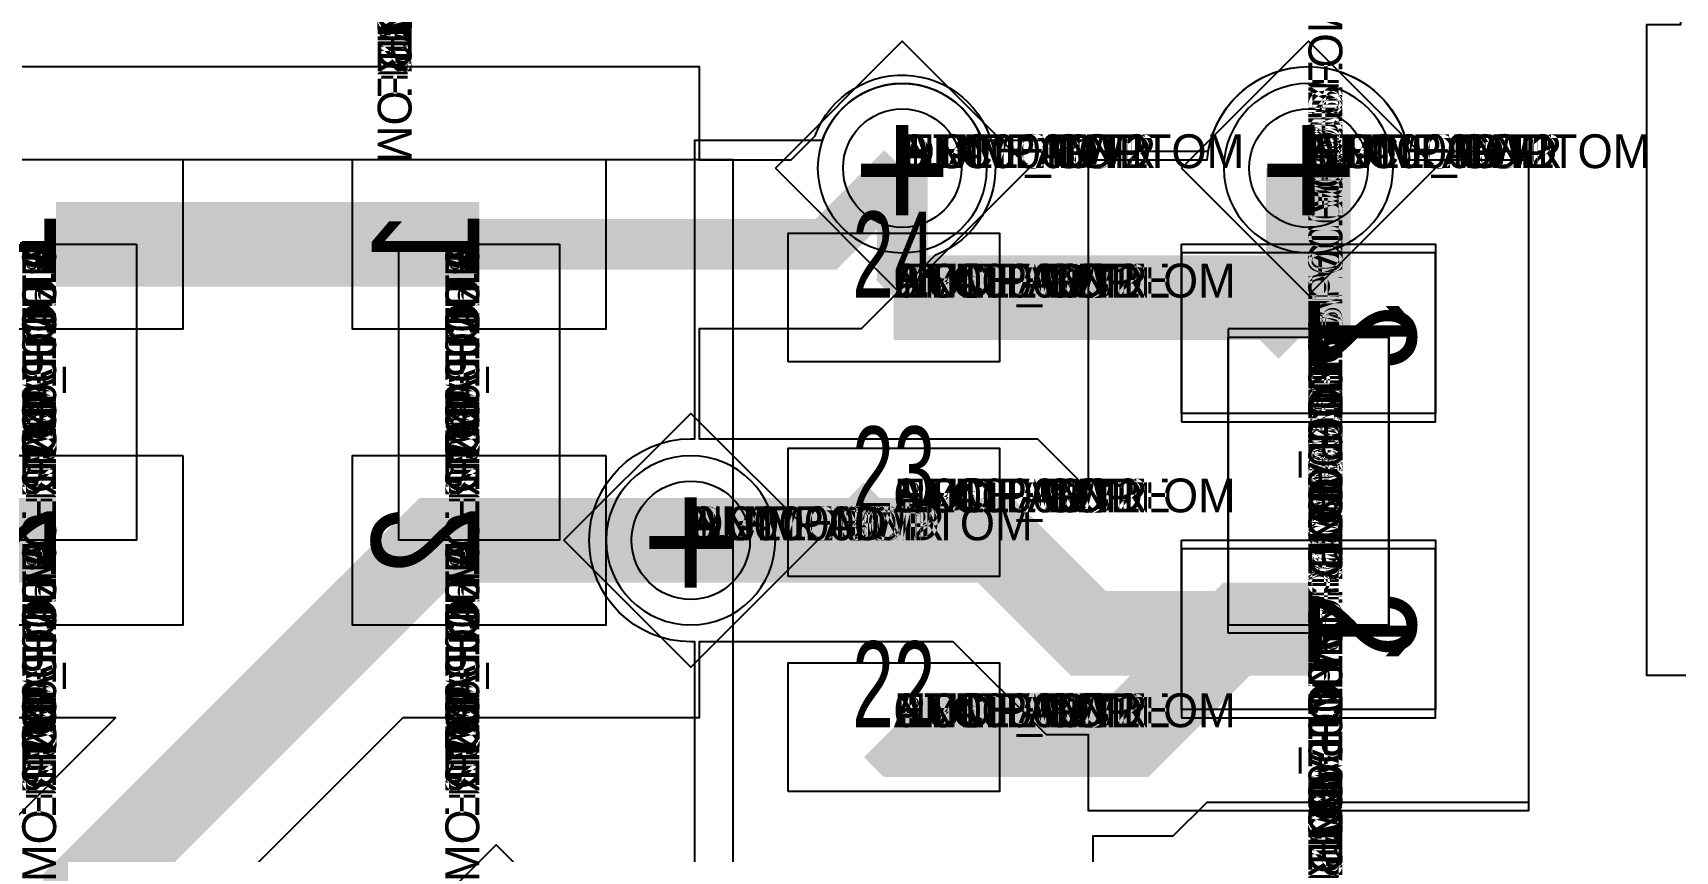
# Model space of a CAD drawing. Extents: x 0 to 323, y 0 to 320.
# Drawn here: x 68.88 to 78.58, y 249.72 to 254.56 of the extents above; entities that cross this region are included whole.
import ezdxf
from ezdxf.enums import TextEntityAlignment as Align

# ---------------------------------------------------------------- set-up
doc = ezdxf.new("R2010")
doc.units = 0
doc.header["$MEASUREMENT"] = 0
doc.layers.get('0').update_dxf_attribs({"linetype": 'CONTINUOUS'})
for name, color, linetype in [('CDN_FIGURES', 7, 'CONTINUOUS'), ('ETCH_BOTTOM', 7, 'CONTINUOUS'), ('ETCH_GND', 3, 'CONTINUOUS'), ('ETCH_INT1', 4, 'CONTINUOUS'), ('ETCH_INT2', 5, 'CONTINUOUS'), ('ETCH_PWR', 6, 'CONTINUOUS'), ('ETCH_TOP', 2, 'CONTINUOUS'), ('MANUFACTURING_NCLEGEND-1-6', 8, 'CONTINUOUS'), ('PACKAGE_GEOMETRY_ASSEMBLY_TOP', 11, 'CONTINUOUS'), ('PACKAGE_GEOMETRY_PIN_NUMBER', 9, 'CONTINUOUS')]:
    doc.layers.add(name, color=color, linetype=linetype)

# ---------------------------------------------------------------- blocks, each defined once
blk = doc.blocks.new('PAD_INFO')
for tag in ['SHAPE_TYPE', 'PAD_HEIGHT', 'PAD_LAYER', 'PAD_TYPE', 'PAD_WIDTH']:
    blk.add_attdef(tag, (0, 0), '', height=0.2)
at = {"flags": 2}
blk.add_attdef('CDN_TYPE', (0, 0), '', height=0.2, dxfattribs=at)
blk = doc.blocks.new('DRILL_INFO')
at = {"flags": 2}
blk.add_attdef('CDN_TYPE', (0, 0), '', height=0.2, dxfattribs=at)
for tag in ['FSHAPE', 'FCHAR', 'DRILL_HEIGHT', 'DIAMETER', 'PLATED', 'DRILL_WIDTH']:
    blk.add_attdef(tag, (0, 0), '', height=0.2)
blk = doc.blocks.new('VIA0700X0300')
at = {"layer": 'ETCH_BOTTOM'}
blk.add_circle((0, 0), 0.35, dxfattribs=at)
at = {"layer": 'ETCH_GND'}
blk.add_circle((0, 0), 0.35, dxfattribs=at)
at = {"layer": 'ETCH_INT1'}
blk.add_circle((0, 0), 0.35, dxfattribs=at)
at = {"layer": 'ETCH_INT2'}
blk.add_circle((0, 0), 0.35, dxfattribs=at)
at = {"layer": 'ETCH_PWR'}
blk.add_circle((0, 0), 0.35, dxfattribs=at)
at = {"layer": 'ETCH_TOP'}
blk.add_circle((0, 0), 0.35, dxfattribs=at)
ref = blk.add_blockref('PAD_INFO', (0, 0))
ref.add_attrib('PAD_LAYER', 'ETCH_TOP', (0, 0), dxfattribs={"height": 0.2})
ref.add_attrib('SHAPE_TYPE', 'NULL', (0, 0), dxfattribs={"height": 0.2})
ref.add_attrib('PAD_TYPE', 'ANTIPAD', (0, 0), dxfattribs={"height": 0.2})
ref.add_attrib('PAD_WIDTH', '0.000000', (0, 0), dxfattribs={"height": 0.2})
ref.add_attrib('PAD_HEIGHT', '0.000000', (0, 0), dxfattribs={"height": 0.2})
ref = blk.add_blockref('PAD_INFO', (0, 0))
ref.add_attrib('PAD_LAYER', 'ETCH_GND', (0, 0), dxfattribs={"height": 0.2})
ref.add_attrib('SHAPE_TYPE', 'NULL', (0, 0), dxfattribs={"height": 0.2})
ref.add_attrib('PAD_TYPE', 'ANTIPAD', (0, 0), dxfattribs={"height": 0.2})
ref.add_attrib('PAD_WIDTH', '0.000000', (0, 0), dxfattribs={"height": 0.2})
ref.add_attrib('PAD_HEIGHT', '0.000000', (0, 0), dxfattribs={"height": 0.2})
ref = blk.add_blockref('PAD_INFO', (0, 0))
ref.add_attrib('PAD_LAYER', 'ETCH_INT1', (0, 0), dxfattribs={"height": 0.2})
ref.add_attrib('SHAPE_TYPE', 'NULL', (0, 0), dxfattribs={"height": 0.2})
ref.add_attrib('PAD_TYPE', 'ANTIPAD', (0, 0), dxfattribs={"height": 0.2})
ref.add_attrib('PAD_WIDTH', '0.000000', (0, 0), dxfattribs={"height": 0.2})
ref.add_attrib('PAD_HEIGHT', '0.000000', (0, 0), dxfattribs={"height": 0.2})
ref = blk.add_blockref('PAD_INFO', (0, 0))
ref.add_attrib('PAD_LAYER', 'ETCH_INT2', (0, 0), dxfattribs={"height": 0.2})
ref.add_attrib('SHAPE_TYPE', 'NULL', (0, 0), dxfattribs={"height": 0.2})
ref.add_attrib('PAD_TYPE', 'ANTIPAD', (0, 0), dxfattribs={"height": 0.2})
ref.add_attrib('PAD_WIDTH', '0.000000', (0, 0), dxfattribs={"height": 0.2})
ref.add_attrib('PAD_HEIGHT', '0.000000', (0, 0), dxfattribs={"height": 0.2})
ref = blk.add_blockref('PAD_INFO', (0, 0))
ref.add_attrib('PAD_LAYER', 'ETCH_PWR', (0, 0), dxfattribs={"height": 0.2})
ref.add_attrib('SHAPE_TYPE', 'NULL', (0, 0), dxfattribs={"height": 0.2})
ref.add_attrib('PAD_TYPE', 'ANTIPAD', (0, 0), dxfattribs={"height": 0.2})
ref.add_attrib('PAD_WIDTH', '0.000000', (0, 0), dxfattribs={"height": 0.2})
ref.add_attrib('PAD_HEIGHT', '0.000000', (0, 0), dxfattribs={"height": 0.2})
ref = blk.add_blockref('PAD_INFO', (0, 0))
ref.add_attrib('PAD_LAYER', 'ETCH_BOTTOM', (0, 0), dxfattribs={"height": 0.2})
ref.add_attrib('SHAPE_TYPE', 'NULL', (0, 0), dxfattribs={"height": 0.2})
ref.add_attrib('PAD_TYPE', 'ANTIPAD', (0, 0), dxfattribs={"height": 0.2})
ref.add_attrib('PAD_WIDTH', '0.000000', (0, 0), dxfattribs={"height": 0.2})
ref.add_attrib('PAD_HEIGHT', '0.000000', (0, 0), dxfattribs={"height": 0.2})
ref = blk.add_blockref('PAD_INFO', (0, 0))
ref.add_attrib('PAD_LAYER', 'ETCH_TOP', (0, 0), dxfattribs={"height": 0.2})
ref.add_attrib('SHAPE_TYPE', 'NULL', (0, 0), dxfattribs={"height": 0.2})
ref.add_attrib('PAD_TYPE', 'THERMAL', (0, 0), dxfattribs={"height": 0.2})
ref.add_attrib('PAD_WIDTH', '0.000000', (0, 0), dxfattribs={"height": 0.2})
ref.add_attrib('PAD_HEIGHT', '0.000000', (0, 0), dxfattribs={"height": 0.2})
ref = blk.add_blockref('PAD_INFO', (0, 0))
ref.add_attrib('PAD_LAYER', 'ETCH_GND', (0, 0), dxfattribs={"height": 0.2})
ref.add_attrib('SHAPE_TYPE', 'NULL', (0, 0), dxfattribs={"height": 0.2})
ref.add_attrib('PAD_TYPE', 'THERMAL', (0, 0), dxfattribs={"height": 0.2})
ref.add_attrib('PAD_WIDTH', '0.000000', (0, 0), dxfattribs={"height": 0.2})
ref.add_attrib('PAD_HEIGHT', '0.000000', (0, 0), dxfattribs={"height": 0.2})
ref = blk.add_blockref('PAD_INFO', (0, 0))
ref.add_attrib('PAD_LAYER', 'ETCH_INT1', (0, 0), dxfattribs={"height": 0.2})
ref.add_attrib('SHAPE_TYPE', 'NULL', (0, 0), dxfattribs={"height": 0.2})
ref.add_attrib('PAD_TYPE', 'THERMAL', (0, 0), dxfattribs={"height": 0.2})
ref.add_attrib('PAD_WIDTH', '0.000000', (0, 0), dxfattribs={"height": 0.2})
ref.add_attrib('PAD_HEIGHT', '0.000000', (0, 0), dxfattribs={"height": 0.2})
ref = blk.add_blockref('PAD_INFO', (0, 0))
ref.add_attrib('PAD_LAYER', 'ETCH_INT2', (0, 0), dxfattribs={"height": 0.2})
ref.add_attrib('SHAPE_TYPE', 'NULL', (0, 0), dxfattribs={"height": 0.2})
ref.add_attrib('PAD_TYPE', 'THERMAL', (0, 0), dxfattribs={"height": 0.2})
ref.add_attrib('PAD_WIDTH', '0.000000', (0, 0), dxfattribs={"height": 0.2})
ref.add_attrib('PAD_HEIGHT', '0.000000', (0, 0), dxfattribs={"height": 0.2})
ref = blk.add_blockref('PAD_INFO', (0, 0))
ref.add_attrib('PAD_LAYER', 'ETCH_PWR', (0, 0), dxfattribs={"height": 0.2})
ref.add_attrib('SHAPE_TYPE', 'NULL', (0, 0), dxfattribs={"height": 0.2})
ref.add_attrib('PAD_TYPE', 'THERMAL', (0, 0), dxfattribs={"height": 0.2})
ref.add_attrib('PAD_WIDTH', '0.000000', (0, 0), dxfattribs={"height": 0.2})
ref.add_attrib('PAD_HEIGHT', '0.000000', (0, 0), dxfattribs={"height": 0.2})
ref = blk.add_blockref('PAD_INFO', (0, 0))
ref.add_attrib('PAD_LAYER', 'ETCH_BOTTOM', (0, 0), dxfattribs={"height": 0.2})
ref.add_attrib('SHAPE_TYPE', 'NULL', (0, 0), dxfattribs={"height": 0.2})
ref.add_attrib('PAD_TYPE', 'THERMAL', (0, 0), dxfattribs={"height": 0.2})
ref.add_attrib('PAD_WIDTH', '0.000000', (0, 0), dxfattribs={"height": 0.2})
ref.add_attrib('PAD_HEIGHT', '0.000000', (0, 0), dxfattribs={"height": 0.2})
ref = blk.add_blockref('PAD_INFO', (0, 0))
ref.add_attrib('PAD_LAYER', 'ETCH_TOP', (0, 0), dxfattribs={"height": 0.2})
ref.add_attrib('SHAPE_TYPE', 'CIRCLE', (0, 0), dxfattribs={"height": 0.2})
ref.add_attrib('PAD_TYPE', 'REGULAR', (0, 0), dxfattribs={"height": 0.2})
ref.add_attrib('PAD_WIDTH', '0.700000', (0, 0), dxfattribs={"height": 0.2})
ref.add_attrib('PAD_HEIGHT', '0.700000', (0, 0), dxfattribs={"height": 0.2})
ref = blk.add_blockref('PAD_INFO', (0, 0))
ref.add_attrib('PAD_LAYER', 'ETCH_GND', (0, 0), dxfattribs={"height": 0.2})
ref.add_attrib('SHAPE_TYPE', 'CIRCLE', (0, 0), dxfattribs={"height": 0.2})
ref.add_attrib('PAD_TYPE', 'REGULAR', (0, 0), dxfattribs={"height": 0.2})
ref.add_attrib('PAD_WIDTH', '0.700000', (0, 0), dxfattribs={"height": 0.2})
ref.add_attrib('PAD_HEIGHT', '0.700000', (0, 0), dxfattribs={"height": 0.2})
ref = blk.add_blockref('PAD_INFO', (0, 0))
ref.add_attrib('PAD_LAYER', 'ETCH_INT1', (0, 0), dxfattribs={"height": 0.2})
ref.add_attrib('SHAPE_TYPE', 'CIRCLE', (0, 0), dxfattribs={"height": 0.2})
ref.add_attrib('PAD_TYPE', 'REGULAR', (0, 0), dxfattribs={"height": 0.2})
ref.add_attrib('PAD_WIDTH', '0.700000', (0, 0), dxfattribs={"height": 0.2})
ref.add_attrib('PAD_HEIGHT', '0.700000', (0, 0), dxfattribs={"height": 0.2})
ref = blk.add_blockref('PAD_INFO', (0, 0))
ref.add_attrib('PAD_LAYER', 'ETCH_INT2', (0, 0), dxfattribs={"height": 0.2})
ref.add_attrib('SHAPE_TYPE', 'CIRCLE', (0, 0), dxfattribs={"height": 0.2})
ref.add_attrib('PAD_TYPE', 'REGULAR', (0, 0), dxfattribs={"height": 0.2})
ref.add_attrib('PAD_WIDTH', '0.700000', (0, 0), dxfattribs={"height": 0.2})
ref.add_attrib('PAD_HEIGHT', '0.700000', (0, 0), dxfattribs={"height": 0.2})
ref = blk.add_blockref('PAD_INFO', (0, 0))
ref.add_attrib('PAD_LAYER', 'ETCH_PWR', (0, 0), dxfattribs={"height": 0.2})
ref.add_attrib('SHAPE_TYPE', 'CIRCLE', (0, 0), dxfattribs={"height": 0.2})
ref.add_attrib('PAD_TYPE', 'REGULAR', (0, 0), dxfattribs={"height": 0.2})
ref.add_attrib('PAD_WIDTH', '0.700000', (0, 0), dxfattribs={"height": 0.2})
ref.add_attrib('PAD_HEIGHT', '0.700000', (0, 0), dxfattribs={"height": 0.2})
ref = blk.add_blockref('PAD_INFO', (0, 0))
ref.add_attrib('PAD_LAYER', 'ETCH_BOTTOM', (0, 0), dxfattribs={"height": 0.2})
ref.add_attrib('SHAPE_TYPE', 'CIRCLE', (0, 0), dxfattribs={"height": 0.2})
ref.add_attrib('PAD_TYPE', 'REGULAR', (0, 0), dxfattribs={"height": 0.2})
ref.add_attrib('PAD_WIDTH', '0.700000', (0, 0), dxfattribs={"height": 0.2})
ref.add_attrib('PAD_HEIGHT', '0.700000', (0, 0), dxfattribs={"height": 0.2})
ref = blk.add_blockref('DRILL_INFO', (0, 0))
ref.add_attrib('DIAMETER', '0.300000', (0, 0), dxfattribs={"height": 0.2})
ref.add_attrib('PLATED', 'PLATED', (0, 0), dxfattribs={"height": 0.2})
ref.add_attrib('FSHAPE', 'DIAMOND', (0, 0), dxfattribs={"height": 0.2})
ref.add_attrib('FCHAR', '+', (0, 0), dxfattribs={"height": 0.2})
ref.add_attrib('DRILL_WIDTH', '1.500000', (0, 0), dxfattribs={"height": 0.2})
ref.add_attrib('DRILL_HEIGHT', '1.500000', (0, 0), dxfattribs={"height": 0.2})
for tag in ['CDN_TYPE', 'PIN']:
    blk.add_attdef(tag, (0, 0), '', height=0.2)
at = {"flags": 2}
for tag in ['PSTKNAME', 'BBV']:
    blk.add_attdef(tag, (0, 0), '', height=0.2, dxfattribs=at)
blk = doc.blocks.new('FIGURE_DIAMOND')
at = {"layer": 'CDN_FIGURES'}
blk.add_lwpolyline([(-0.5, 0), (0, 0.5), (0.5, 0), (0, -0.5)], close=True, dxfattribs=at)
blk = doc.blocks.new('RC1000X1500TS')
at = {"layer": 'ETCH_TOP'}
blk.add_lwpolyline([(-0.5, -0.75), (-0.5, 0.75), (0.5, 0.75), (0.5, -0.75)], close=True, dxfattribs=at)
ref = blk.add_blockref('PAD_INFO', (0, 0))
ref.add_attrib('PAD_LAYER', 'ETCH_TOP', (0, 0), dxfattribs={"height": 0.2})
ref.add_attrib('SHAPE_TYPE', 'NULL', (0, 0), dxfattribs={"height": 0.2})
ref.add_attrib('PAD_TYPE', 'ANTIPAD', (0, 0), dxfattribs={"height": 0.2})
ref.add_attrib('PAD_WIDTH', '0.000000', (0, 0), dxfattribs={"height": 0.2})
ref.add_attrib('PAD_HEIGHT', '0.000000', (0, 0), dxfattribs={"height": 0.2})
ref = blk.add_blockref('PAD_INFO', (0, 0))
ref.add_attrib('PAD_LAYER', 'ETCH_GND', (0, 0), dxfattribs={"height": 0.2})
ref.add_attrib('SHAPE_TYPE', 'NULL', (0, 0), dxfattribs={"height": 0.2})
ref.add_attrib('PAD_TYPE', 'ANTIPAD', (0, 0), dxfattribs={"height": 0.2})
ref.add_attrib('PAD_WIDTH', '0.000000', (0, 0), dxfattribs={"height": 0.2})
ref.add_attrib('PAD_HEIGHT', '0.000000', (0, 0), dxfattribs={"height": 0.2})
ref = blk.add_blockref('PAD_INFO', (0, 0))
ref.add_attrib('PAD_LAYER', 'ETCH_INT1', (0, 0), dxfattribs={"height": 0.2})
ref.add_attrib('SHAPE_TYPE', 'NULL', (0, 0), dxfattribs={"height": 0.2})
ref.add_attrib('PAD_TYPE', 'ANTIPAD', (0, 0), dxfattribs={"height": 0.2})
ref.add_attrib('PAD_WIDTH', '0.000000', (0, 0), dxfattribs={"height": 0.2})
ref.add_attrib('PAD_HEIGHT', '0.000000', (0, 0), dxfattribs={"height": 0.2})
ref = blk.add_blockref('PAD_INFO', (0, 0))
ref.add_attrib('PAD_LAYER', 'ETCH_INT2', (0, 0), dxfattribs={"height": 0.2})
ref.add_attrib('SHAPE_TYPE', 'NULL', (0, 0), dxfattribs={"height": 0.2})
ref.add_attrib('PAD_TYPE', 'ANTIPAD', (0, 0), dxfattribs={"height": 0.2})
ref.add_attrib('PAD_WIDTH', '0.000000', (0, 0), dxfattribs={"height": 0.2})
ref.add_attrib('PAD_HEIGHT', '0.000000', (0, 0), dxfattribs={"height": 0.2})
ref = blk.add_blockref('PAD_INFO', (0, 0))
ref.add_attrib('PAD_LAYER', 'ETCH_PWR', (0, 0), dxfattribs={"height": 0.2})
ref.add_attrib('SHAPE_TYPE', 'NULL', (0, 0), dxfattribs={"height": 0.2})
ref.add_attrib('PAD_TYPE', 'ANTIPAD', (0, 0), dxfattribs={"height": 0.2})
ref.add_attrib('PAD_WIDTH', '0.000000', (0, 0), dxfattribs={"height": 0.2})
ref.add_attrib('PAD_HEIGHT', '0.000000', (0, 0), dxfattribs={"height": 0.2})
ref = blk.add_blockref('PAD_INFO', (0, 0))
ref.add_attrib('PAD_LAYER', 'ETCH_BOTTOM', (0, 0), dxfattribs={"height": 0.2})
ref.add_attrib('SHAPE_TYPE', 'NULL', (0, 0), dxfattribs={"height": 0.2})
ref.add_attrib('PAD_TYPE', 'ANTIPAD', (0, 0), dxfattribs={"height": 0.2})
ref.add_attrib('PAD_WIDTH', '0.000000', (0, 0), dxfattribs={"height": 0.2})
ref.add_attrib('PAD_HEIGHT', '0.000000', (0, 0), dxfattribs={"height": 0.2})
ref = blk.add_blockref('PAD_INFO', (0, 0))
ref.add_attrib('PAD_LAYER', 'ETCH_TOP', (0, 0), dxfattribs={"height": 0.2})
ref.add_attrib('SHAPE_TYPE', 'NULL', (0, 0), dxfattribs={"height": 0.2})
ref.add_attrib('PAD_TYPE', 'THERMAL', (0, 0), dxfattribs={"height": 0.2})
ref.add_attrib('PAD_WIDTH', '0.000000', (0, 0), dxfattribs={"height": 0.2})
ref.add_attrib('PAD_HEIGHT', '0.000000', (0, 0), dxfattribs={"height": 0.2})
ref = blk.add_blockref('PAD_INFO', (0, 0))
ref.add_attrib('PAD_LAYER', 'ETCH_GND', (0, 0), dxfattribs={"height": 0.2})
ref.add_attrib('SHAPE_TYPE', 'NULL', (0, 0), dxfattribs={"height": 0.2})
ref.add_attrib('PAD_TYPE', 'THERMAL', (0, 0), dxfattribs={"height": 0.2})
ref.add_attrib('PAD_WIDTH', '0.000000', (0, 0), dxfattribs={"height": 0.2})
ref.add_attrib('PAD_HEIGHT', '0.000000', (0, 0), dxfattribs={"height": 0.2})
ref = blk.add_blockref('PAD_INFO', (0, 0))
ref.add_attrib('PAD_LAYER', 'ETCH_INT1', (0, 0), dxfattribs={"height": 0.2})
ref.add_attrib('SHAPE_TYPE', 'NULL', (0, 0), dxfattribs={"height": 0.2})
ref.add_attrib('PAD_TYPE', 'THERMAL', (0, 0), dxfattribs={"height": 0.2})
ref.add_attrib('PAD_WIDTH', '0.000000', (0, 0), dxfattribs={"height": 0.2})
ref.add_attrib('PAD_HEIGHT', '0.000000', (0, 0), dxfattribs={"height": 0.2})
ref = blk.add_blockref('PAD_INFO', (0, 0))
ref.add_attrib('PAD_LAYER', 'ETCH_INT2', (0, 0), dxfattribs={"height": 0.2})
ref.add_attrib('SHAPE_TYPE', 'NULL', (0, 0), dxfattribs={"height": 0.2})
ref.add_attrib('PAD_TYPE', 'THERMAL', (0, 0), dxfattribs={"height": 0.2})
ref.add_attrib('PAD_WIDTH', '0.000000', (0, 0), dxfattribs={"height": 0.2})
ref.add_attrib('PAD_HEIGHT', '0.000000', (0, 0), dxfattribs={"height": 0.2})
ref = blk.add_blockref('PAD_INFO', (0, 0))
ref.add_attrib('PAD_LAYER', 'ETCH_PWR', (0, 0), dxfattribs={"height": 0.2})
ref.add_attrib('SHAPE_TYPE', 'NULL', (0, 0), dxfattribs={"height": 0.2})
ref.add_attrib('PAD_TYPE', 'THERMAL', (0, 0), dxfattribs={"height": 0.2})
ref.add_attrib('PAD_WIDTH', '0.000000', (0, 0), dxfattribs={"height": 0.2})
ref.add_attrib('PAD_HEIGHT', '0.000000', (0, 0), dxfattribs={"height": 0.2})
ref = blk.add_blockref('PAD_INFO', (0, 0))
ref.add_attrib('PAD_LAYER', 'ETCH_BOTTOM', (0, 0), dxfattribs={"height": 0.2})
ref.add_attrib('SHAPE_TYPE', 'NULL', (0, 0), dxfattribs={"height": 0.2})
ref.add_attrib('PAD_TYPE', 'THERMAL', (0, 0), dxfattribs={"height": 0.2})
ref.add_attrib('PAD_WIDTH', '0.000000', (0, 0), dxfattribs={"height": 0.2})
ref.add_attrib('PAD_HEIGHT', '0.000000', (0, 0), dxfattribs={"height": 0.2})
ref = blk.add_blockref('PAD_INFO', (0, 0))
ref.add_attrib('PAD_LAYER', 'ETCH_GND', (0, 0), dxfattribs={"height": 0.2})
ref.add_attrib('SHAPE_TYPE', 'NULL', (0, 0), dxfattribs={"height": 0.2})
ref.add_attrib('PAD_TYPE', 'REGULAR', (0, 0), dxfattribs={"height": 0.2})
ref.add_attrib('PAD_WIDTH', '0.000000', (0, 0), dxfattribs={"height": 0.2})
ref.add_attrib('PAD_HEIGHT', '0.000000', (0, 0), dxfattribs={"height": 0.2})
ref = blk.add_blockref('PAD_INFO', (0, 0))
ref.add_attrib('PAD_LAYER', 'ETCH_INT1', (0, 0), dxfattribs={"height": 0.2})
ref.add_attrib('SHAPE_TYPE', 'NULL', (0, 0), dxfattribs={"height": 0.2})
ref.add_attrib('PAD_TYPE', 'REGULAR', (0, 0), dxfattribs={"height": 0.2})
ref.add_attrib('PAD_WIDTH', '0.000000', (0, 0), dxfattribs={"height": 0.2})
ref.add_attrib('PAD_HEIGHT', '0.000000', (0, 0), dxfattribs={"height": 0.2})
ref = blk.add_blockref('PAD_INFO', (0, 0))
ref.add_attrib('PAD_LAYER', 'ETCH_INT2', (0, 0), dxfattribs={"height": 0.2})
ref.add_attrib('SHAPE_TYPE', 'NULL', (0, 0), dxfattribs={"height": 0.2})
ref.add_attrib('PAD_TYPE', 'REGULAR', (0, 0), dxfattribs={"height": 0.2})
ref.add_attrib('PAD_WIDTH', '0.000000', (0, 0), dxfattribs={"height": 0.2})
ref.add_attrib('PAD_HEIGHT', '0.000000', (0, 0), dxfattribs={"height": 0.2})
ref = blk.add_blockref('PAD_INFO', (0, 0))
ref.add_attrib('PAD_LAYER', 'ETCH_PWR', (0, 0), dxfattribs={"height": 0.2})
ref.add_attrib('SHAPE_TYPE', 'NULL', (0, 0), dxfattribs={"height": 0.2})
ref.add_attrib('PAD_TYPE', 'REGULAR', (0, 0), dxfattribs={"height": 0.2})
ref.add_attrib('PAD_WIDTH', '0.000000', (0, 0), dxfattribs={"height": 0.2})
ref.add_attrib('PAD_HEIGHT', '0.000000', (0, 0), dxfattribs={"height": 0.2})
ref = blk.add_blockref('PAD_INFO', (0, 0))
ref.add_attrib('PAD_LAYER', 'ETCH_BOTTOM', (0, 0), dxfattribs={"height": 0.2})
ref.add_attrib('SHAPE_TYPE', 'NULL', (0, 0), dxfattribs={"height": 0.2})
ref.add_attrib('PAD_TYPE', 'REGULAR', (0, 0), dxfattribs={"height": 0.2})
ref.add_attrib('PAD_WIDTH', '0.000000', (0, 0), dxfattribs={"height": 0.2})
ref.add_attrib('PAD_HEIGHT', '0.000000', (0, 0), dxfattribs={"height": 0.2})
ref = blk.add_blockref('DRILL_INFO', (0, 0))
ref.add_attrib('DIAMETER', '0.000000', (0, 0), dxfattribs={"height": 0.2})
ref.add_attrib('PLATED', 'PLATED', (0, 0), dxfattribs={"height": 0.2})
ref.add_attrib('FSHAPE', 'NULL', (0, 0), dxfattribs={"height": 0.2})
ref.add_attrib('DRILL_WIDTH', '0.000000', (0, 0), dxfattribs={"height": 0.2})
ref.add_attrib('DRILL_HEIGHT', '0.000000', (0, 0), dxfattribs={"height": 0.2})
ref = blk.add_blockref('PAD_INFO', (0, 0))
ref.add_attrib('PAD_LAYER', 'ETCH_TOP', (0, 0), dxfattribs={"height": 0.2})
ref.add_attrib('SHAPE_TYPE', 'RECTANGLE', (0, 0), dxfattribs={"height": 0.2})
ref.add_attrib('PAD_TYPE', 'REGULAR', (0, 0), dxfattribs={"height": 0.2})
ref.add_attrib('PAD_WIDTH', '1.000000', (0, 0), dxfattribs={"height": 0.2})
ref.add_attrib('PAD_HEIGHT', '1.500000', (0, 0), dxfattribs={"height": 0.2})
for tag in ['CDN_TYPE', 'PIN']:
    blk.add_attdef(tag, (0, 0), '', height=0.2)
at = {"flags": 2}
for tag in ['PSTKNAME', 'BBV']:
    blk.add_attdef(tag, (0, 0), '', height=0.2, dxfattribs=at)
blk = doc.blocks.new('F56')
at = {"layer": 'PACKAGE_GEOMETRY_ASSEMBLY_TOP'}
blk.add_lwpolyline([(0, -0.475), (1.75, -0.475), (1.75, 0.475), (0, 0.475)], close=True, dxfattribs=at)
at = {"layer": 'ETCH_TOP'}
ref = blk.add_blockref('RC1000X1500TS', (0, 0), dxfattribs=at)
ref.add_attrib('CDN_TYPE', 'PIN', (0, 0), dxfattribs={"height": 0.2})
ref.add_attrib('PIN', '1', (0, 0), dxfattribs={"height": 0.2})
ref = blk.add_blockref('RC1000X1500TS', (1.75, 0), dxfattribs=at)
ref.add_attrib('CDN_TYPE', 'PIN', (0, 0), dxfattribs={"height": 0.2})
ref.add_attrib('PIN', '2', (0, 0), dxfattribs={"height": 0.2})
at = {"flags": 2}
for tag in ['SYMBOL_TYPE', 'CDN_TYPE', 'REFDES']:
    blk.add_attdef(tag, (0, 0), '', height=0.2, dxfattribs=at)
blk = doc.blocks.new('RC1250X0760TS')
at = {"layer": 'ETCH_TOP'}
blk.add_lwpolyline([(-0.625, -0.38), (-0.625, 0.38), (0.625, 0.38), (0.625, -0.38)], close=True, dxfattribs=at)
ref = blk.add_blockref('PAD_INFO', (0, 0))
ref.add_attrib('PAD_LAYER', 'ETCH_TOP', (0, 0), dxfattribs={"height": 0.2})
ref.add_attrib('SHAPE_TYPE', 'NULL', (0, 0), dxfattribs={"height": 0.2})
ref.add_attrib('PAD_TYPE', 'ANTIPAD', (0, 0), dxfattribs={"height": 0.2})
ref.add_attrib('PAD_WIDTH', '0.000000', (0, 0), dxfattribs={"height": 0.2})
ref.add_attrib('PAD_HEIGHT', '0.000000', (0, 0), dxfattribs={"height": 0.2})
ref = blk.add_blockref('PAD_INFO', (0, 0))
ref.add_attrib('PAD_LAYER', 'ETCH_GND', (0, 0), dxfattribs={"height": 0.2})
ref.add_attrib('SHAPE_TYPE', 'NULL', (0, 0), dxfattribs={"height": 0.2})
ref.add_attrib('PAD_TYPE', 'ANTIPAD', (0, 0), dxfattribs={"height": 0.2})
ref.add_attrib('PAD_WIDTH', '0.000000', (0, 0), dxfattribs={"height": 0.2})
ref.add_attrib('PAD_HEIGHT', '0.000000', (0, 0), dxfattribs={"height": 0.2})
ref = blk.add_blockref('PAD_INFO', (0, 0))
ref.add_attrib('PAD_LAYER', 'ETCH_INT1', (0, 0), dxfattribs={"height": 0.2})
ref.add_attrib('SHAPE_TYPE', 'NULL', (0, 0), dxfattribs={"height": 0.2})
ref.add_attrib('PAD_TYPE', 'ANTIPAD', (0, 0), dxfattribs={"height": 0.2})
ref.add_attrib('PAD_WIDTH', '0.000000', (0, 0), dxfattribs={"height": 0.2})
ref.add_attrib('PAD_HEIGHT', '0.000000', (0, 0), dxfattribs={"height": 0.2})
ref = blk.add_blockref('PAD_INFO', (0, 0))
ref.add_attrib('PAD_LAYER', 'ETCH_INT2', (0, 0), dxfattribs={"height": 0.2})
ref.add_attrib('SHAPE_TYPE', 'NULL', (0, 0), dxfattribs={"height": 0.2})
ref.add_attrib('PAD_TYPE', 'ANTIPAD', (0, 0), dxfattribs={"height": 0.2})
ref.add_attrib('PAD_WIDTH', '0.000000', (0, 0), dxfattribs={"height": 0.2})
ref.add_attrib('PAD_HEIGHT', '0.000000', (0, 0), dxfattribs={"height": 0.2})
ref = blk.add_blockref('PAD_INFO', (0, 0))
ref.add_attrib('PAD_LAYER', 'ETCH_PWR', (0, 0), dxfattribs={"height": 0.2})
ref.add_attrib('SHAPE_TYPE', 'NULL', (0, 0), dxfattribs={"height": 0.2})
ref.add_attrib('PAD_TYPE', 'ANTIPAD', (0, 0), dxfattribs={"height": 0.2})
ref.add_attrib('PAD_WIDTH', '0.000000', (0, 0), dxfattribs={"height": 0.2})
ref.add_attrib('PAD_HEIGHT', '0.000000', (0, 0), dxfattribs={"height": 0.2})
ref = blk.add_blockref('PAD_INFO', (0, 0))
ref.add_attrib('PAD_LAYER', 'ETCH_BOTTOM', (0, 0), dxfattribs={"height": 0.2})
ref.add_attrib('SHAPE_TYPE', 'NULL', (0, 0), dxfattribs={"height": 0.2})
ref.add_attrib('PAD_TYPE', 'ANTIPAD', (0, 0), dxfattribs={"height": 0.2})
ref.add_attrib('PAD_WIDTH', '0.000000', (0, 0), dxfattribs={"height": 0.2})
ref.add_attrib('PAD_HEIGHT', '0.000000', (0, 0), dxfattribs={"height": 0.2})
ref = blk.add_blockref('PAD_INFO', (0, 0))
ref.add_attrib('PAD_LAYER', 'ETCH_TOP', (0, 0), dxfattribs={"height": 0.2})
ref.add_attrib('SHAPE_TYPE', 'NULL', (0, 0), dxfattribs={"height": 0.2})
ref.add_attrib('PAD_TYPE', 'THERMAL', (0, 0), dxfattribs={"height": 0.2})
ref.add_attrib('PAD_WIDTH', '0.000000', (0, 0), dxfattribs={"height": 0.2})
ref.add_attrib('PAD_HEIGHT', '0.000000', (0, 0), dxfattribs={"height": 0.2})
ref = blk.add_blockref('PAD_INFO', (0, 0))
ref.add_attrib('PAD_LAYER', 'ETCH_GND', (0, 0), dxfattribs={"height": 0.2})
ref.add_attrib('SHAPE_TYPE', 'NULL', (0, 0), dxfattribs={"height": 0.2})
ref.add_attrib('PAD_TYPE', 'THERMAL', (0, 0), dxfattribs={"height": 0.2})
ref.add_attrib('PAD_WIDTH', '0.000000', (0, 0), dxfattribs={"height": 0.2})
ref.add_attrib('PAD_HEIGHT', '0.000000', (0, 0), dxfattribs={"height": 0.2})
ref = blk.add_blockref('PAD_INFO', (0, 0))
ref.add_attrib('PAD_LAYER', 'ETCH_INT1', (0, 0), dxfattribs={"height": 0.2})
ref.add_attrib('SHAPE_TYPE', 'NULL', (0, 0), dxfattribs={"height": 0.2})
ref.add_attrib('PAD_TYPE', 'THERMAL', (0, 0), dxfattribs={"height": 0.2})
ref.add_attrib('PAD_WIDTH', '0.000000', (0, 0), dxfattribs={"height": 0.2})
ref.add_attrib('PAD_HEIGHT', '0.000000', (0, 0), dxfattribs={"height": 0.2})
ref = blk.add_blockref('PAD_INFO', (0, 0))
ref.add_attrib('PAD_LAYER', 'ETCH_INT2', (0, 0), dxfattribs={"height": 0.2})
ref.add_attrib('SHAPE_TYPE', 'NULL', (0, 0), dxfattribs={"height": 0.2})
ref.add_attrib('PAD_TYPE', 'THERMAL', (0, 0), dxfattribs={"height": 0.2})
ref.add_attrib('PAD_WIDTH', '0.000000', (0, 0), dxfattribs={"height": 0.2})
ref.add_attrib('PAD_HEIGHT', '0.000000', (0, 0), dxfattribs={"height": 0.2})
ref = blk.add_blockref('PAD_INFO', (0, 0))
ref.add_attrib('PAD_LAYER', 'ETCH_PWR', (0, 0), dxfattribs={"height": 0.2})
ref.add_attrib('SHAPE_TYPE', 'NULL', (0, 0), dxfattribs={"height": 0.2})
ref.add_attrib('PAD_TYPE', 'THERMAL', (0, 0), dxfattribs={"height": 0.2})
ref.add_attrib('PAD_WIDTH', '0.000000', (0, 0), dxfattribs={"height": 0.2})
ref.add_attrib('PAD_HEIGHT', '0.000000', (0, 0), dxfattribs={"height": 0.2})
ref = blk.add_blockref('PAD_INFO', (0, 0))
ref.add_attrib('PAD_LAYER', 'ETCH_BOTTOM', (0, 0), dxfattribs={"height": 0.2})
ref.add_attrib('SHAPE_TYPE', 'NULL', (0, 0), dxfattribs={"height": 0.2})
ref.add_attrib('PAD_TYPE', 'THERMAL', (0, 0), dxfattribs={"height": 0.2})
ref.add_attrib('PAD_WIDTH', '0.000000', (0, 0), dxfattribs={"height": 0.2})
ref.add_attrib('PAD_HEIGHT', '0.000000', (0, 0), dxfattribs={"height": 0.2})
ref = blk.add_blockref('PAD_INFO', (0, 0))
ref.add_attrib('PAD_LAYER', 'ETCH_TOP', (0, 0), dxfattribs={"height": 0.2})
ref.add_attrib('SHAPE_TYPE', 'RECTANGLE', (0, 0), dxfattribs={"height": 0.2})
ref.add_attrib('PAD_TYPE', 'REGULAR', (0, 0), dxfattribs={"height": 0.2})
ref.add_attrib('PAD_WIDTH', '1.250000', (0, 0), dxfattribs={"height": 0.2})
ref.add_attrib('PAD_HEIGHT', '0.760000', (0, 0), dxfattribs={"height": 0.2})
ref = blk.add_blockref('PAD_INFO', (0, 0))
ref.add_attrib('PAD_LAYER', 'ETCH_GND', (0, 0), dxfattribs={"height": 0.2})
ref.add_attrib('SHAPE_TYPE', 'NULL', (0, 0), dxfattribs={"height": 0.2})
ref.add_attrib('PAD_TYPE', 'REGULAR', (0, 0), dxfattribs={"height": 0.2})
ref.add_attrib('PAD_WIDTH', '0.000000', (0, 0), dxfattribs={"height": 0.2})
ref.add_attrib('PAD_HEIGHT', '0.000000', (0, 0), dxfattribs={"height": 0.2})
ref = blk.add_blockref('PAD_INFO', (0, 0))
ref.add_attrib('PAD_LAYER', 'ETCH_INT1', (0, 0), dxfattribs={"height": 0.2})
ref.add_attrib('SHAPE_TYPE', 'NULL', (0, 0), dxfattribs={"height": 0.2})
ref.add_attrib('PAD_TYPE', 'REGULAR', (0, 0), dxfattribs={"height": 0.2})
ref.add_attrib('PAD_WIDTH', '0.000000', (0, 0), dxfattribs={"height": 0.2})
ref.add_attrib('PAD_HEIGHT', '0.000000', (0, 0), dxfattribs={"height": 0.2})
ref = blk.add_blockref('PAD_INFO', (0, 0))
ref.add_attrib('PAD_LAYER', 'ETCH_INT2', (0, 0), dxfattribs={"height": 0.2})
ref.add_attrib('SHAPE_TYPE', 'NULL', (0, 0), dxfattribs={"height": 0.2})
ref.add_attrib('PAD_TYPE', 'REGULAR', (0, 0), dxfattribs={"height": 0.2})
ref.add_attrib('PAD_WIDTH', '0.000000', (0, 0), dxfattribs={"height": 0.2})
ref.add_attrib('PAD_HEIGHT', '0.000000', (0, 0), dxfattribs={"height": 0.2})
ref = blk.add_blockref('PAD_INFO', (0, 0))
ref.add_attrib('PAD_LAYER', 'ETCH_PWR', (0, 0), dxfattribs={"height": 0.2})
ref.add_attrib('SHAPE_TYPE', 'NULL', (0, 0), dxfattribs={"height": 0.2})
ref.add_attrib('PAD_TYPE', 'REGULAR', (0, 0), dxfattribs={"height": 0.2})
ref.add_attrib('PAD_WIDTH', '0.000000', (0, 0), dxfattribs={"height": 0.2})
ref.add_attrib('PAD_HEIGHT', '0.000000', (0, 0), dxfattribs={"height": 0.2})
ref = blk.add_blockref('PAD_INFO', (0, 0))
ref.add_attrib('PAD_LAYER', 'ETCH_BOTTOM', (0, 0), dxfattribs={"height": 0.2})
ref.add_attrib('SHAPE_TYPE', 'NULL', (0, 0), dxfattribs={"height": 0.2})
ref.add_attrib('PAD_TYPE', 'REGULAR', (0, 0), dxfattribs={"height": 0.2})
ref.add_attrib('PAD_WIDTH', '0.000000', (0, 0), dxfattribs={"height": 0.2})
ref.add_attrib('PAD_HEIGHT', '0.000000', (0, 0), dxfattribs={"height": 0.2})
ref = blk.add_blockref('DRILL_INFO', (0, 0))
ref.add_attrib('DIAMETER', '0.000000', (0, 0), dxfattribs={"height": 0.2})
ref.add_attrib('PLATED', 'PLATED', (0, 0), dxfattribs={"height": 0.2})
ref.add_attrib('FSHAPE', 'NULL', (0, 0), dxfattribs={"height": 0.2})
ref.add_attrib('DRILL_WIDTH', '0.000000', (0, 0), dxfattribs={"height": 0.2})
ref.add_attrib('DRILL_HEIGHT', '0.000000', (0, 0), dxfattribs={"height": 0.2})
for tag in ['CDN_TYPE', 'PIN']:
    blk.add_attdef(tag, (0, 0), '', height=0.2)
at = {"flags": 2}
for tag in ['PSTKNAME', 'BBV']:
    blk.add_attdef(tag, (0, 0), '', height=0.2, dxfattribs=at)
blk = doc.blocks.new('SO-24W')
at = {"layer": 'PACKAGE_GEOMETRY_ASSEMBLY_TOP'}
blk.add_lwpolyline([(-3.8, -7.8), (3.8, -7.8), (3.8, 7.8), (-3.8, 7.8)], close=True, dxfattribs=at)
at = {"layer": 'ETCH_TOP'}
ref = blk.add_blockref('RC1250X0760TS', (-4.75, 6.985), dxfattribs=at)
ref.add_attrib('CDN_TYPE', 'PIN', (0, 0), dxfattribs={"height": 0.2})
ref.add_attrib('PIN', '1', (0, 0), dxfattribs={"height": 0.2})
ref = blk.add_blockref('RC1250X0760TS', (4.75, 6.985), dxfattribs=at)
ref.add_attrib('CDN_TYPE', 'PIN', (0, 0), dxfattribs={"height": 0.2})
ref.add_attrib('PIN', '24', (0, 0), dxfattribs={"height": 0.2})
ref = blk.add_blockref('RC1250X0760TS', (-4.75, 5.715), dxfattribs=at)
ref.add_attrib('CDN_TYPE', 'PIN', (0, 0), dxfattribs={"height": 0.2})
ref.add_attrib('PIN', '2', (0, 0), dxfattribs={"height": 0.2})
ref = blk.add_blockref('RC1250X0760TS', (4.75, 5.715), dxfattribs=at)
ref.add_attrib('CDN_TYPE', 'PIN', (0, 0), dxfattribs={"height": 0.2})
ref.add_attrib('PIN', '23', (0, 0), dxfattribs={"height": 0.2})
ref = blk.add_blockref('RC1250X0760TS', (-4.75, 4.445), dxfattribs=at)
ref.add_attrib('CDN_TYPE', 'PIN', (0, 0), dxfattribs={"height": 0.2})
ref.add_attrib('PIN', '3', (0, 0), dxfattribs={"height": 0.2})
ref = blk.add_blockref('RC1250X0760TS', (4.75, 4.445), dxfattribs=at)
ref.add_attrib('CDN_TYPE', 'PIN', (0, 0), dxfattribs={"height": 0.2})
ref.add_attrib('PIN', '22', (0, 0), dxfattribs={"height": 0.2})
at = {"flags": 2}
for tag in ['SYMBOL_TYPE', 'CDN_TYPE', 'REFDES']:
    blk.add_attdef(tag, (0, 0), '', height=0.2, dxfattribs=at)

msp = doc.modelspace()

# ---------------------------------------------------------------- linework, layer by layer
at = {"layer": 'ETCH_BOTTOM'}
for points, format in [([(67.7125, 254.3556), (72.8127, 254.3556), (72.8127, 253.8056), (73.3555, 253.8056), (73.4969, 253.9471, -1.558206), (74.2042, 253.2398), (73.7697, 252.8054), (72.8127, 252.8054), (72.8127, 252.1556), (74.8112, 252.1556), (75.1125, 251.8543), (75.1125, 253.8056), (75.8146, 253.8056, -0.919724), (77.0106, 253.8056), (77.7127, 253.8056), (77.7127, 249.9554), (75.1125, 249.9554), (75.1125, 250.4054), (74.864, 250.4054), (74.314, 250.9554), (72.8127, 250.9554), (72.8127, 250.5054), (71.0612, 250.5054), (69.7877, 249.2319)], "xyb"), ([(76.4126, 253.7555, 0.5, 0.5, 0), (76.4126, 252.7555, 0.5, 0.5, 0)], "xyseb"), ([(71.5126, 253.3055, 0.3, 0.3, 0), (73.5626, 253.3055, 0.3, 0.3, 0), (74.0126, 253.7555, 0.3, 0.3, 0)], "xyseb"), ([(71.5126, 253.3055, 0.5, 0.5, 0), (69.0126, 253.3055, 0.5, 0.5, 0)], "xyseb"), ([(69.0126, 251.5555, 0.5, 0.5, 0), (66.7626, 251.5555, 0.5, 0.5, 0), (66.5126, 251.3055, 0.5, 0.5, 0)], "xyseb"), ([(69.2126, 240.8055, 0.5, 0.5, 0), (69.1876, 240.8305, 0.5, 0.5, 0), (69.1876, 249.4805, 0.5, 0.5, 0), (71.2626, 251.5555, 0.5, 0.5, 0), (71.5126, 251.5555, 0.5, 0.5, 0)], "xyseb"), ([(71.5126, 251.5555, 0.5, 0.5, 0), (72.7626, 251.5555, 0.5, 0.5, 0)], "xyseb"), ([(72.7626, 251.5555, 0.5, 0.5, 0), (74.5626, 251.5555, 0.5, 0.5, 0), (75.1126, 251.0055, 0.5, 0.5, 0), (76.4126, 251.0055, 0.5, 0.5, 0)], "xyseb")]:
    msp.add_lwpolyline(points, format=format, dxfattribs=at)
msp.add_lwpolyline([(68.5875, 249.7291), (69.3638, 250.5054), (67.8127, 250.5054)], dxfattribs=at)
at = {"layer": 'ETCH_GND'}
for points in [[(74.5127, 253.7555, 1), (73.5125, 253.7555, 1)], [(76.9127, 253.7555, 1), (75.9125, 253.7555, 1)], [(73.2627, 251.5555, 1), (72.2625, 251.5555, 1)]]:
    msp.add_lwpolyline(points, format="xyb", close=True, dxfattribs=at)
at = {"layer": 'ETCH_INT1'}
for points in [[(74.5127, 253.7555, 1), (73.5125, 253.7555, 1)], [(76.9127, 253.7555, 1), (75.9125, 253.7555, 1)], [(73.2627, 251.5555, 1), (72.2625, 251.5555, 1)]]:
    msp.add_lwpolyline(points, format="xyb", close=True, dxfattribs=at)
at = {"layer": 'ETCH_INT2'}
for points in [[(74.0126, 254.2556, 1), (74.0126, 253.2554, 1)], [(76.4126, 254.2556, 1), (76.4126, 253.2554, 1)], [(72.7626, 252.0556, 1), (72.7626, 251.0554, 1)]]:
    msp.add_lwpolyline(points, format="xyb", close=True, dxfattribs=at)
at = {"layer": 'ETCH_PWR'}
for points in [[(74.5127, 253.7555, 1), (73.5125, 253.7555, 1)], [(76.9127, 253.7555, 1), (75.9125, 253.7555, 1)], [(73.2627, 251.5555, 1), (72.2625, 251.5555, 1)]]:
    msp.add_lwpolyline(points, format="xyb", close=True, dxfattribs=at)
at = {"layer": 'ETCH_TOP'}
for points, format in [([(80.7875, 242.4056), (80.7875, 250.7554), (78.4125, 250.7554), (78.4125, 254.6056), (78.6125, 254.6056), (78.6125, 254.7554), (77.9125, 254.7554), (77.9125, 258.6056), (80.4125, 258.6056), (80.4125, 260.1056), (81.914, 260.1056), (82.2375, 260.4291), (83.14, 260.4291), (83.14, 261.0141), (85.9491, 261.0141, -0.929801)], "xyb"), ([(72.7875, 241.3295), (72.7875, 246.0506, -0.830627), (72.7875, 247.2304), (72.7875, 250.9554), (72.7626, 250.9554, -1), (72.7626, 252.1556), (72.7875, 252.1556), (72.7875, 253.9206), (73.5405, 253.9206, -0.709673), (74.4847, 253.9206), (75.1377, 253.9206), (75.1377, 253.8556), (75.8209, 253.8556, -0.845035), (77.0043, 253.8556), (77.7127, 253.8556), (77.7127, 250.0054), (75.8112, 250.0054), (75.6112, 249.8054), (75.1377, 249.8054), (75.1377, 245.8397, -0.774473), (75.1377, 244.8713), (75.1377, 242.1556)], "xyb"), ([(76.4126, 252.8055, 0.5, 0.5, 0), (76.4126, 253.7555, 0.5, 0.5, 0)], "xyseb"), ([(74.0126, 253.7555, 0.3, 0.3, 0), (74.0126, 253.0405, 0.3, 0.3, 0), (73.9626, 252.9905, 0.3, 0.3, 0)], "xyseb"), ([(73.9626, 252.9905, 0.5, 0.5, 0), (76.2276, 252.9905, 0.5, 0.5, 0), (76.4126, 252.8055, 0.5, 0.5, 0)], "xyseb"), ([(72.7626, 251.5555, 0.5, 0.5, 0), (73.7976, 251.5555, 0.5, 0.5, 0), (73.9626, 251.7205, 0.5, 0.5, 0)], "xyseb"), ([(73.9626, 250.4505, 0.5, 0.5, 0), (74.0076, 250.4055, 0.5, 0.5, 0), (75.3626, 250.4055, 0.5, 0.5, 0), (76.0126, 251.0555, 0.5, 0.5, 0), (76.4126, 251.0555, 0.5, 0.5, 0)], "xyseb")]:
    msp.add_lwpolyline(points, format=format, dxfattribs=at)

# ---------------------------------------------------------------- block references
at = {"rotation": 270}
for p in [(70.9126, 257.5555), (76.4126, 252.8055)]:
    msp.add_blockref('F56', p, dxfattribs=at)
at = {"xscale": -1}
for p, rotation in [((76.4126, 251.0055), 270), ((71.5126, 253.3055), 90), ((69.0126, 253.3055), 90)]:
    msp.add_blockref('F56', p, dxfattribs=dict(at, rotation=rotation))
msp.add_blockref('SO-24W', (69.2126, 246.0055))
at = {"layer": 'ETCH_TOP'}
for p in [(74.0126, 253.7555), (76.4126, 253.7555), (72.7626, 251.5555)]:
    msp.add_blockref('VIA0700X0300', p, dxfattribs=at)
at = {"layer": 'MANUFACTURING_NCLEGEND-1-6', "xscale": 1.5, "yscale": 1.5}
for p in [(74.0126, 253.7555), (76.4126, 253.7555), (72.7626, 251.5555), (71.6126, 249.0055)]:
    msp.add_blockref('FIGURE_DIAMOND', p, dxfattribs=at)

# ---------------------------------------------------------------- texts
at = {"layer": 'MANUFACTURING_NCLEGEND-1-6'}
for p in [(74.0126, 253.7555), (76.4126, 253.7555), (72.7626, 251.5555)]:
    msp.add_text('+', height=0.75, dxfattribs=at).set_placement(p, align=Align.MIDDLE_CENTER)
at = {"layer": 'PACKAGE_GEOMETRY_PIN_NUMBER', "width": 0.649606}
for s, p in [('24', (73.9626, 252.9905)), ('23', (73.9626, 251.7205)), ('22', (73.9626, 250.4505))]:
    msp.add_text(s, height=0.508, dxfattribs=at).set_placement(p, align=Align.CENTER)
at = {"layer": 'PACKAGE_GEOMETRY_PIN_NUMBER', "text_generation_flag": 2, "width": 0.88}
for s, rotation, p in [('1', 90, (69.0126, 253.3055)), ('1', 90, (71.5126, 253.3055)), ('2', 270, (76.4126, 252.7555)), ('2', 90, (69.0126, 251.5555)), ('2', 90, (71.5126, 251.5555)), ('1', 270, (76.4126, 251.0055))]:
    msp.add_text(s, height=0.635, rotation=rotation, dxfattribs=at).set_placement(p, align=Align.CENTER)
at = {"layer": 'PACKAGE_GEOMETRY_PIN_NUMBER', "width": 0.88}
for s, p in [('1', (76.4126, 252.8055)), ('2', (76.4126, 251.0555))]:
    msp.add_text(s, height=0.635, rotation=270, dxfattribs=at).set_placement(p, align=Align.CENTER)

doc.saveas('drawing.dxf')
